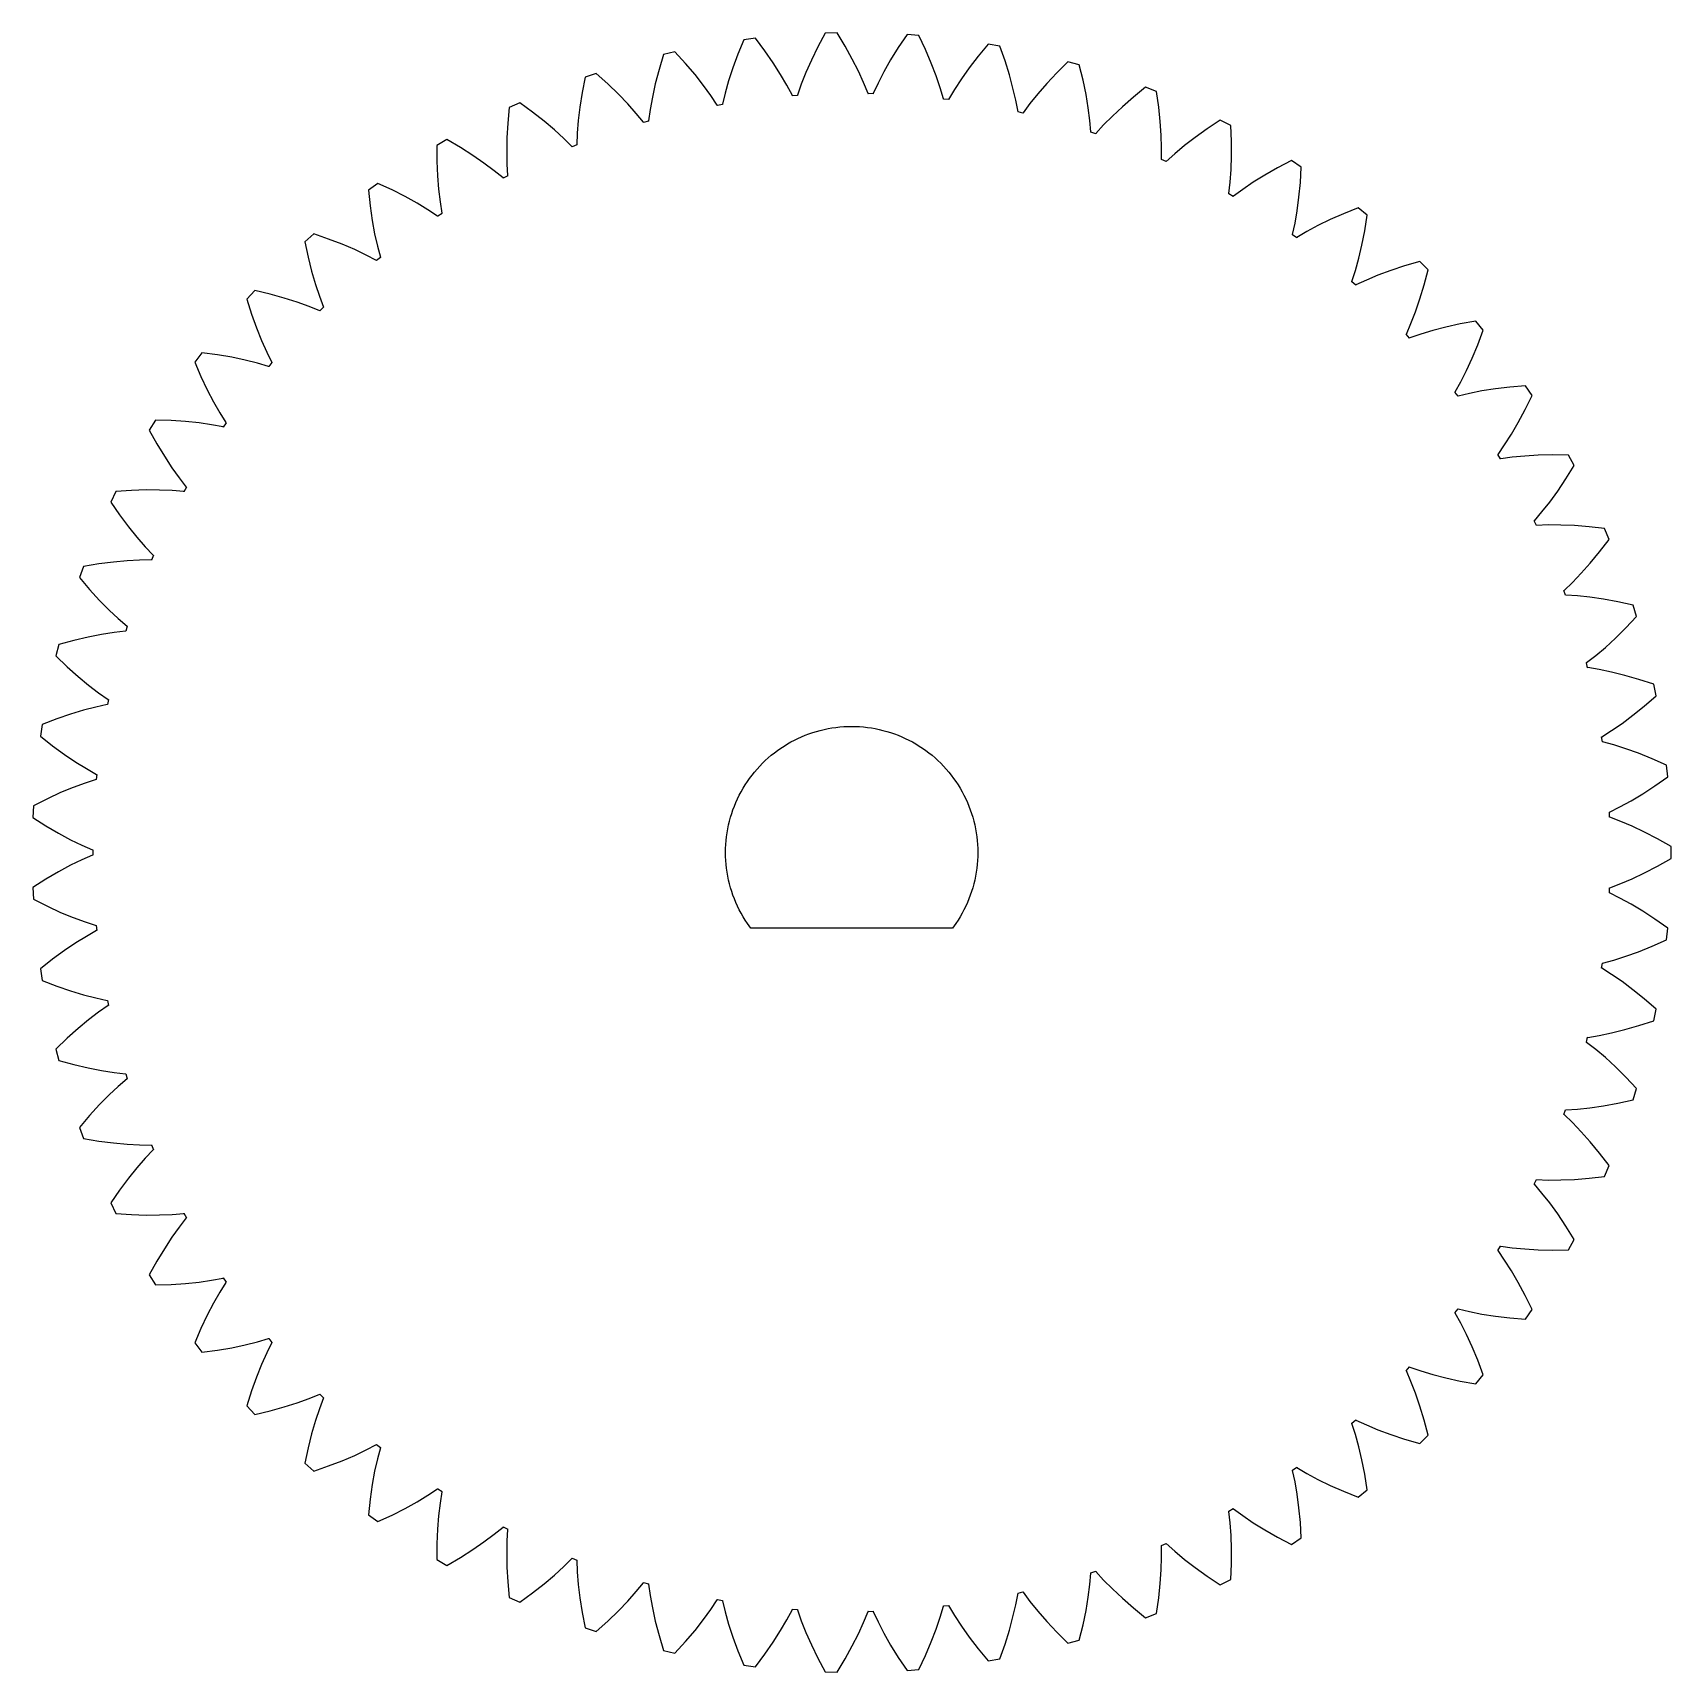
# Model space of a CAD drawing. Header units: metres. Extents: x -16.2 to 16.2, y -16.2 to 16.2.
import ezdxf

# ---------------------------------------------------------------- set-up
doc = ezdxf.new("R2010")
doc.units = ezdxf.units.M

msp = doc.modelspace()

# ---------------------------------------------------------------- linework, layer by layer
for p, q in [((-0.288696, 16.2474), (-0.521515, 16.2416)), ((-0.128357, 15.9815), (-0.288696, 16.2474)), ((-2.13606, 16.109), (-2.25499, 15.8221)), ((-1.90498, 16.1379), (-2.13606, 16.109)), ((-1.71895, 15.8893), (-1.90498, 16.1379)), ((-0.668411, 15.968), (-0.795898, 15.7072)), ((-0.521515, 16.2416), (-0.668411, 15.968)), ((0.011963, 15.7273), (-0.128357, 15.9815)), ((0.924805, 15.9552), (0.771973, 15.7084)), ((1.09821, 16.2128), (0.924805, 15.9552)), ((1.33044, 16.1954), (1.09821, 16.2128)), ((1.46352, 15.9148), (1.33044, 16.1954)), ((2.70703, 16.0229), (2.50883, 15.7838)), ((2.93637, 15.9825), (2.70703, 16.0229)), ((3.04085, 15.69), (2.93637, 15.9825)), ((-3.72939, 15.8162), (-3.81915, 15.519)), ((-3.50233, 15.8681), (-3.72939, 15.8162)), ((-3.29248, 15.6392), (-3.50233, 15.8681)), ((-3.10457, 15.4179), (-3.29248, 15.6392)), ((-2.25499, 15.8221), (-2.35588, 15.5499)), ((-1.55402, 15.6504), (-1.71895, 15.8893)), ((-1.40916, 15.4224), (-1.55402, 15.6504)), ((-0.795898, 15.7072), (-0.905167, 15.4602)), ((0.133408, 15.4861), (0.011963, 15.7273)), ((0.771973, 15.7084), (0.638657, 15.4735)), ((1.57785, 15.648), (1.46352, 15.9148)), ((1.67467, 15.3959), (1.57785, 15.648)), ((2.50883, 15.7838), (2.33218, 15.5535)), ((3.12805, 15.4131), (3.04085, 15.69)), ((4.28894, 15.6738), (4.06793, 15.4556)), ((4.51312, 15.6107), (4.28894, 15.6738)), ((4.58797, 15.3093), (4.51312, 15.6107)), ((-5.28564, 15.3663), (-5.34537, 15.0616)), ((-5.06488, 15.4405), (-5.28564, 15.3663)), ((-4.83327, 15.2336), (-5.06488, 15.4405)), ((-3.81915, 15.519), (-3.89244, 15.2381)), ((-2.93773, 15.2055), (-3.10457, 15.4179)), ((-2.44, 15.2933), (-2.50873, 15.0531)), ((-2.35588, 15.5499), (-2.44, 15.2933)), ((-1.28329, 15.2066), (-1.40916, 15.4224)), ((-0.905167, 15.4602), (-0.997452, 15.2281)), ((0.237167, 15.2589), (0.133408, 15.4861)), ((0.638657, 15.4735), (0.523712, 15.2517)), ((1.75528, 15.1594), (1.67467, 15.3959)), ((2.17615, 15.333), (2.03969, 15.1238)), ((2.33218, 15.5535), (2.17615, 15.333)), ((3.19928, 15.1526), (3.12805, 15.4131)), ((4.06793, 15.4556), (3.86923, 15.244)), ((4.64716, 15.0251), (4.58797, 15.3093)), ((-5.34537, 15.0616), (-5.39032, 14.7748)), ((-4.62427, 15.0322), (-4.83327, 15.2336)), ((-4.43712, 14.8374), (-4.62427, 15.0322)), ((-3.95059, 14.9743), (-3.99506, 14.7285)), ((-3.89244, 15.2381), (-3.95059, 14.9743)), ((-2.79102, 15.0033), (-2.93773, 15.2055)), ((-2.66335, 14.8124), (-2.79102, 15.0033)), ((-2.50873, 15.0531), (-2.56342, 14.8301)), ((-1.17526, 15.004), (-1.28329, 15.2066)), ((-1.17491, 14.9995), (-1.17526, 15.004)), ((-1.07376, 15.007), (-1.17491, 14.9995)), ((-0.997452, 15.2281), (-1.07408, 15.0116)), ((-1.07408, 15.0116), (-1.07376, 15.007)), ((0.324478, 15.0465), (0.237167, 15.2589)), ((0.324387, 15.0419), (0.324478, 15.0465)), ((0.425797, 15.0394), (0.324387, 15.0419)), ((0.425919, 15.0439), (0.425797, 15.0394)), ((0.523712, 15.2517), (0.425919, 15.0439)), ((1.82101, 14.9394), (1.75528, 15.1594)), ((2.03969, 15.1238), (1.92169, 14.9268)), ((3.25594, 14.9093), (3.19928, 15.1526)), ((3.69202, 15.0402), (3.5354, 14.8455)), ((3.86923, 15.244), (3.69202, 15.0402)), ((4.69209, 14.7588), (4.64716, 15.0251)), ((5.58659, 14.9738), (5.36781, 14.783)), ((5.82823, 15.1688), (5.58659, 14.9738)), ((6.04501, 15.0838), (5.82823, 15.1688)), ((6.08948, 14.7764), (6.04501, 15.0838)), ((-6.78937, 14.7637), (-6.81845, 14.4545)), ((-6.5771, 14.8595), (-6.78937, 14.7637)), ((-6.32603, 14.6767), (-6.5771, 14.8595)), ((-6.09801, 14.497), (-6.32603, 14.6767)), ((-5.39032, 14.7748), (-5.42194, 14.5066)), ((-4.27098, 14.6508), (-4.43712, 14.8374)), ((-4.12495, 14.4736), (-4.27098, 14.6508)), ((-3.99506, 14.7285), (-4.02728, 14.5011)), ((-2.66254, 14.8079), (-2.66335, 14.8124)), ((-2.56264, 14.8255), (-2.66254, 14.8079)), ((-2.56342, 14.8301), (-2.56264, 14.8255)), ((1.82047, 14.9349), (1.82101, 14.9394)), ((1.92111, 14.9222), (1.82047, 14.9349)), ((1.92169, 14.9268), (1.92111, 14.9222)), ((3.29945, 14.6839), (3.25594, 14.9093)), ((3.29845, 14.6794), (3.29945, 14.6839)), ((3.39732, 14.6568), (3.29845, 14.6794)), ((3.39836, 14.6613), (3.39732, 14.6568)), ((3.5354, 14.8455), (3.39836, 14.6613)), ((4.72424, 14.511), (4.69209, 14.7588)), ((5.36781, 14.783), (5.17119, 14.5978)), ((6.12009, 14.4877), (6.08948, 14.7764)), ((-6.81845, 14.4545), (-6.83463, 14.1647)), ((-5.8924, 14.3219), (-6.09801, 14.497)), ((-5.70851, 14.1528), (-5.8924, 14.3219)), ((-5.42194, 14.5066), (-5.4417, 14.2575)), ((-4.1237, 14.4693), (-4.12495, 14.4736)), ((-4.02606, 14.4967), (-4.1237, 14.4693)), ((-4.02728, 14.5011), (-4.02606, 14.4967)), ((4.7451, 14.2824), (4.72424, 14.511)), ((4.99596, 14.4197), (4.84128, 14.25)), ((5.17119, 14.5978), (4.99596, 14.4197)), ((6.13828, 14.2183), (6.12009, 14.4877)), ((7.04974, 14.3431), (6.81305, 14.175)), ((7.3096, 14.5132), (7.04974, 14.3431)), ((7.51683, 14.4069), (7.3096, 14.5132)), ((7.53047, 14.0967), (7.51683, 14.4069)), ((-8.02394, 14.1308), (-8.22562, 14.0143)), ((-8.22562, 14.0143), (-8.22377, 13.7038)), ((-7.75594, 13.9739), (-8.02394, 14.1308)), ((-7.51114, 13.8178), (-7.75594, 13.9739)), ((-6.83463, 14.1647), (-6.83937, 13.8946)), ((-5.54556, 13.991), (-5.70851, 14.1528)), ((-5.54387, 13.9868), (-5.54556, 13.991)), ((-5.44945, 14.0238), (-5.54387, 13.9868)), ((-5.4417, 14.2575), (-5.45111, 14.0281)), ((-5.45111, 14.0281), (-5.44945, 14.0238)), ((4.74365, 14.278), (4.7451, 14.2824)), ((4.8398, 14.2457), (4.74365, 14.278)), ((4.84128, 14.25), (4.8398, 14.2457)), ((6.14561, 13.9685), (6.13828, 14.2183)), ((6.59897, 14.0104), (6.40688, 13.8506)), ((6.81305, 14.175), (6.59897, 14.0104)), ((7.53218, 13.8064), (7.53047, 14.0967)), ((-8.22377, 13.7038), (-8.21101, 13.4138)), ((-7.28912, 13.664), (-7.51114, 13.8178)), ((-7.08931, 13.5141), (-7.28912, 13.664)), ((-6.83937, 13.8946), (-6.83424, 13.6448)), ((6.14171, 13.7347), (6.14359, 13.7389)), ((6.23416, 13.693), (6.14171, 13.7347)), ((6.14359, 13.7389), (6.14561, 13.9685)), ((6.23607, 13.6972), (6.23416, 13.693)), ((6.40688, 13.8506), (6.23607, 13.6972)), ((7.52347, 13.5364), (7.53218, 13.8064)), ((8.71832, 13.7132), (8.44283, 13.5699)), ((8.91396, 13.5869), (8.71832, 13.7132)), ((-8.21101, 13.4138), (-8.18884, 13.1446)), ((-6.91106, 13.3693), (-7.08931, 13.5141)), ((-6.90895, 13.3653), (-6.91106, 13.3693)), ((-6.8187, 13.4115), (-6.90895, 13.3653)), ((-6.83424, 13.6448), (-6.82077, 13.4156)), ((-6.82077, 13.4156), (-6.8187, 13.4115)), ((7.50589, 13.2872), (7.52347, 13.5364)), ((8.19057, 13.4262), (7.96115, 13.2837)), ((8.44283, 13.5699), (8.19057, 13.4262)), ((8.89664, 13.2768), (8.91396, 13.5869)), ((-9.39104, 13.2616), (-9.58012, 13.1257)), ((-9.58012, 13.1257), (-9.54736, 12.8169)), ((-9.10873, 13.1322), (-9.39104, 13.2616)), ((-8.84962, 13.0013), (-9.10873, 13.1322)), ((-8.6134, 12.8704), (-8.84962, 13.0013)), ((-8.18884, 13.1446), (-8.15887, 12.8966)), ((7.47873, 13.055), (7.481, 13.059)), ((7.56657, 13.0043), (7.47873, 13.055)), ((7.481, 13.059), (7.50589, 13.2872)), ((7.56888, 13.0082), (7.56657, 13.0043)), ((7.75412, 13.1439), (7.56888, 13.0082)), ((7.96115, 13.2837), (7.75412, 13.1439)), ((8.86943, 12.9878), (8.89664, 13.2768)), ((-9.54736, 12.8169), (-9.50578, 12.5295)), ((-8.39966, 12.7411), (-8.6134, 12.8704)), ((-8.20787, 12.6148), (-8.39966, 12.7411)), ((-8.15887, 12.8966), (-8.12265, 12.6698)), ((8.79156, 12.4738), (8.83386, 12.7201)), ((8.83386, 12.7201), (8.86943, 12.9878)), ((10.0404, 12.777), (9.752, 12.6618)), ((10.2225, 12.6318), (10.0404, 12.777)), ((-9.50578, 12.5295), (-9.45692, 12.2639)), ((-8.20538, 12.6109), (-8.20787, 12.6148)), ((-8.12018, 12.666), (-8.20538, 12.6109)), ((-8.12265, 12.6698), (-8.12018, 12.666)), ((8.74409, 12.2492), (8.79156, 12.4738)), ((9.24423, 12.425), (9.02431, 12.3065)), ((9.48669, 12.544), (9.24423, 12.425)), ((9.752, 12.6618), (9.48669, 12.544)), ((10.1744, 12.325), (10.2225, 12.6318)), ((-10.6648, 12.2607), (-10.8394, 12.1066)), ((-10.8394, 12.1066), (-10.7761, 11.8026)), ((-10.371, 12.16), (-10.6648, 12.2607)), ((-10.1002, 12.0555), (-10.371, 12.16)), ((-9.85208, 11.9488), (-10.1002, 12.0555)), ((-9.45692, 12.2639), (-9.4024, 12.0201)), ((8.74144, 12.2455), (8.74409, 12.2492)), ((8.82378, 12.1863), (8.74144, 12.2455)), ((8.82646, 12.19), (8.82378, 12.1863)), ((9.02431, 12.3065), (8.82646, 12.19)), ((10.0565, 11.7773), (10.1185, 12.0401)), ((10.1185, 12.0401), (10.1744, 12.325)), ((-10.7761, 11.8026), (-10.7061, 11.5208)), ((-9.62651, 11.8414), (-9.85208, 11.9488)), ((-9.42311, 11.7348), (-9.62651, 11.8414)), ((-9.42024, 11.7313), (-9.42311, 11.7348)), ((-9.34096, 11.7945), (-9.42024, 11.7313)), ((-9.4024, 12.0201), (-9.3438, 11.7981)), ((-9.3438, 11.7981), (-9.34096, 11.7945)), ((9.98988, 11.5365), (10.0565, 11.7773)), ((11.2627, 11.7138), (10.9643, 11.6279)), ((11.4294, 11.5512), (11.2627, 11.7138)), ((-10.7061, 11.5208), (-10.631, 11.2614)), ((9.92026, 11.3177), (9.98988, 11.5365)), ((10.4354, 11.4429), (10.2048, 11.3468)), ((10.6885, 11.5371), (10.4354, 11.4429)), ((10.9643, 11.6279), (10.6885, 11.5371)), ((11.351, 11.2507), (11.4294, 11.5512)), ((-11.8326, 11.1379), (-11.991, 10.9671)), ((-11.5302, 11.067), (-11.8326, 11.1379)), ((-11.2503, 10.99), (-11.5302, 11.067)), ((-10.631, 11.2614), (-10.5525, 11.0242)), ((9.91725, 11.3143), (9.92026, 11.3177)), ((9.99329, 11.2471), (9.91725, 11.3143)), ((9.99634, 11.2506), (9.99329, 11.2471)), ((10.2048, 11.3468), (9.99634, 11.2506)), ((11.267, 10.9728), (11.351, 11.2507)), ((-11.991, 10.9671), (-11.8977, 10.671)), ((-10.9928, 10.9085), (-11.2503, 10.99)), ((-10.7577, 10.8241), (-10.9928, 10.9085)), ((-10.5447, 10.7383), (-10.7577, 10.8241)), ((-10.5525, 11.0242), (-10.4721, 10.8091)), ((-10.5415, 10.735), (-10.5447, 10.7383)), ((-10.4689, 10.8058), (-10.5415, 10.735)), ((-10.4721, 10.8091), (-10.4689, 10.8058)), ((11.1792, 10.7175), (11.267, 10.9728)), ((-11.8977, 10.671), (-11.8, 10.3976)), ((10.9978, 10.2737), (11.0889, 10.4845)), ((11.0889, 10.4845), (11.1792, 10.7175)), ((11.7841, 10.4155), (11.5229, 10.347)), ((12.0676, 10.4785), (11.7841, 10.4155)), ((12.373, 10.5342), (12.0676, 10.4785)), ((12.5227, 10.3558), (12.373, 10.5342)), ((-11.8, 10.3976), (-11.6995, 10.1469)), ((-11.6995, 10.1469), (-11.5977, 9.91873)), ((10.9945, 10.2706), (10.9978, 10.2737)), ((11.0635, 10.1962), (10.9945, 10.2706)), ((11.0668, 10.1993), (11.0635, 10.1962)), ((11.2839, 10.2744), (11.0668, 10.1993)), ((11.5229, 10.347), (11.2839, 10.2744)), ((12.4148, 10.0646), (12.5227, 10.3558)), ((-12.8828, 9.90437), (-13.0234, 9.71873)), ((-12.5749, 9.86394), (-12.8828, 9.90437)), ((-12.2887, 9.8152), (-12.5749, 9.86394)), ((-12.0244, 9.75974), (-12.2887, 9.8152)), ((-11.782, 9.69916), (-12.0244, 9.75974)), ((-11.5977, 9.91873), (-11.4963, 9.71274)), ((12.1907, 9.55112), (12.3036, 9.79648)), ((12.3036, 9.79648), (12.4148, 10.0646)), ((-13.0234, 9.71873), (-12.901, 9.4333)), ((-12.901, 9.4333), (-12.7766, 9.17101)), ((-11.5615, 9.63503), (-11.782, 9.69916)), ((-11.558, 9.6321), (-11.5615, 9.63503)), ((-11.4928, 9.70978), (-11.558, 9.6321)), ((-11.4963, 9.71274), (-11.4928, 9.70978)), ((12.0777, 9.32831), (12.1907, 9.55112)), ((-12.7766, 9.17101), (-12.6516, 8.93159)), ((11.9625, 9.12485), (11.9661, 9.12762)), ((12.0237, 9.04401), (11.9625, 9.12485)), ((11.9661, 9.12762), (12.0777, 9.32831)), ((12.2508, 9.09982), (12.0274, 9.04675)), ((12.4959, 9.14824), (12.2508, 9.09982)), ((12.7626, 9.19046), (12.4959, 9.14824)), ((13.0509, 9.22487), (12.7626, 9.19046)), ((13.3604, 9.24991), (13.0509, 9.22487)), ((13.4916, 9.0575), (13.3604, 9.24991)), ((-12.6516, 8.93159), (-12.5277, 8.71469)), ((12.0274, 9.04675), (12.0237, 9.04401)), ((13.2179, 8.52275), (13.3552, 8.77852)), ((13.3552, 8.77852), (13.4916, 9.0575)), ((-13.8049, 8.57245), (-13.9263, 8.37373)), ((-13.4945, 8.56287), (-13.8049, 8.57245)), ((-13.2049, 8.54288), (-13.4945, 8.56287)), ((-12.9364, 8.51401), (-13.2049, 8.54288)), ((-12.6891, 8.47786), (-12.9364, 8.51401)), ((-12.4634, 8.43599), (-12.6891, 8.47786)), ((-12.5277, 8.71469), (-12.4062, 8.51982)), ((-12.4025, 8.51723), (-12.4596, 8.43343)), ((-12.4062, 8.51982), (-12.4025, 8.51723)), ((13.0811, 8.28986), (13.2179, 8.52275)), ((-13.9263, 8.37373), (-13.7762, 8.1019)), ((-12.4596, 8.43343), (-12.4634, 8.43599)), ((12.9465, 8.07941), (13.0811, 8.28986)), ((-13.7762, 8.1019), (-13.6263, 7.8533)), ((-13.6263, 7.8533), (-13.4781, 7.62752)), ((12.8116, 7.88843), (12.8155, 7.89082)), ((12.8645, 7.80188), (12.8116, 7.88843)), ((12.8155, 7.89082), (12.9465, 8.07941)), ((12.8684, 7.80426), (12.8645, 7.80188)), ((13.096, 7.83481), (12.8684, 7.80426)), ((13.3447, 7.8586), (13.096, 7.83481)), ((13.6143, 7.87404), (13.3447, 7.8586)), ((13.9045, 7.87958), (13.6143, 7.87404)), ((14.215, 7.87367), (13.9045, 7.87958)), ((14.3264, 7.66916), (14.215, 7.87367)), ((-13.4781, 7.62752), (-13.3331, 7.42403)), ((14.1629, 7.40514), (14.3264, 7.66916)), ((-14.5898, 7.15532), (-14.6909, 6.94551)), ((-14.28, 7.1767), (-14.5898, 7.15532)), ((-13.9899, 7.18564), (-14.28, 7.1767)), ((-13.7198, 7.18365), (-13.9899, 7.18564)), ((-13.4702, 7.17229), (-13.7198, 7.18365)), ((-13.2414, 7.15312), (-13.4702, 7.17229)), ((-13.3331, 7.42403), (-13.1929, 7.24222)), ((-13.2374, 7.15094), (-13.2414, 7.15312)), ((-13.1889, 7.24002), (-13.2374, 7.15094)), ((-13.1929, 7.24222), (-13.1889, 7.24002)), ((13.8415, 6.9462), (14.0008, 7.16432)), ((14.0008, 7.16432), (14.1629, 7.40514)), ((-14.6909, 6.94551), (-14.5144, 6.68997)), ((13.6866, 6.7502), (13.8415, 6.9462)), ((-14.5144, 6.68997), (-14.3405, 6.45753)), ((13.5334, 6.57361), (13.5375, 6.57561)), ((13.5774, 6.48222), (13.5334, 6.57361)), ((13.5375, 6.57561), (13.6866, 6.7502)), ((-14.3405, 6.45753), (-14.1705, 6.24762)), ((-14.1705, 6.24762), (-14.0061, 6.05959)), ((13.5815, 6.48419), (13.5774, 6.48222)), ((13.811, 6.49194), (13.5815, 6.48419)), ((14.0608, 6.49084), (13.811, 6.49194)), ((14.3306, 6.47937), (14.0608, 6.49084)), ((14.62, 6.45598), (14.3306, 6.47937)), ((14.9284, 6.41919), (14.62, 6.45598)), ((14.8298, 5.95818), (15.0188, 6.20459)), ((15.0188, 6.20459), (14.9284, 6.41919)), ((-14.0061, 6.05959), (-13.8484, 5.89264)), ((-13.8442, 5.89084), (-13.8836, 5.79739)), ((-13.8484, 5.89264), (-13.8442, 5.89084)), ((14.6445, 5.7347), (14.8298, 5.95818)), ((-15.2298, 5.66708), (-15.3094, 5.44826)), ((-14.9236, 5.71921), (-15.2298, 5.66708)), ((-14.6358, 5.75699), (-14.9236, 5.71921)), ((-14.3669, 5.78191), (-14.6358, 5.75699)), ((-14.1174, 5.79546), (-14.3669, 5.78191)), ((-13.8878, 5.79915), (-14.1174, 5.79546)), ((-13.8836, 5.79739), (-13.8878, 5.79915)), ((14.2907, 5.35391), (14.4644, 5.53351)), ((14.4644, 5.53351), (14.6445, 5.7347)), ((-15.3094, 5.44826), (-15.1084, 5.21156)), ((-15.1084, 5.21156), (-14.9122, 4.99759)), ((14.1249, 5.19504), (14.2907, 5.35391)), ((-14.9122, 4.99759), (-14.7222, 4.80565)), ((14.1206, 5.19345), (14.1249, 5.19504)), ((14.1553, 5.09813), (14.1206, 5.19345)), ((14.1596, 5.09969), (14.1553, 5.09813)), ((14.3887, 5.08455), (14.1596, 5.09969)), ((14.6372, 5.05858), (14.3887, 5.08455)), ((14.9046, 5.02029), (14.6372, 5.05858)), ((15.1902, 4.96822), (14.9046, 5.02029)), ((15.4933, 4.90091), (15.1902, 4.96822)), ((15.562, 4.67838), (15.4933, 4.90091)), ((-14.7222, 4.80565), (-14.5398, 4.63492)), ((-14.5398, 4.63492), (-14.3663, 4.48451)), ((15.3494, 4.45198), (15.562, 4.67838)), ((-15.1363, 4.27113), (-15.4189, 4.20486)), ((-14.8712, 4.32269), (-15.1363, 4.27113)), ((-14.6243, 4.36101), (-14.8712, 4.32269)), ((-14.3962, 4.38756), (-14.6243, 4.36101)), ((-14.3918, 4.38622), (-14.3962, 4.38756)), ((-14.3619, 4.48314), (-14.3918, 4.38622)), ((-14.3663, 4.48451), (-14.3619, 4.48314)), ((14.9434, 4.06583), (15.1428, 4.24806)), ((15.1428, 4.24806), (15.3494, 4.45198)), ((-15.7184, 4.12253), (-15.7758, 3.89685)), ((-15.4189, 4.20486), (-15.7184, 4.12253)), ((14.572, 3.76283), (14.7528, 3.9044)), ((14.7528, 3.9044), (14.9434, 4.06583)), ((-15.7758, 3.89685), (-15.5522, 3.68135)), ((-15.5522, 3.68135), (-15.3357, 3.48798)), ((14.5676, 3.76169), (14.572, 3.76283)), ((14.5926, 3.66339), (14.5676, 3.76169)), ((14.597, 3.66451), (14.5926, 3.66339)), ((14.8235, 3.62663), (14.597, 3.66451)), ((15.0682, 3.57605), (14.8235, 3.62663)), ((15.3304, 3.51134), (15.0682, 3.57605)), ((-15.3357, 3.48798), (-15.1275, 3.3159)), ((-15.1275, 3.3159), (-14.929, 3.16418)), ((15.6094, 3.43106), (15.3304, 3.51134)), ((15.9043, 3.33391), (15.6094, 3.43106)), ((15.9505, 3.10565), (15.9043, 3.33391)), ((-14.7616, 2.93234), (-14.9858, 2.88322)), ((-14.929, 3.16418), (-14.7414, 3.0318)), ((-14.757, 2.93144), (-14.7616, 2.93234)), ((-14.737, 3.03088), (-14.757, 2.93144)), ((-14.7414, 3.0318), (-14.737, 3.03088)), ((15.7164, 2.90155), (15.9505, 3.10565)), ((-15.761, 2.64874), (-16.0507, 2.537)), ((-15.4863, 2.74281), (-15.761, 2.64874)), ((-15.2277, 2.82053), (-15.4863, 2.74281)), ((-14.9858, 2.88322), (-15.2277, 2.82053)), ((15.274, 2.55774), (15.4905, 2.71922)), ((15.4905, 2.71922), (15.7164, 2.90155)), ((-16.0507, 2.537), (-16.0854, 2.30673)), ((-16.0854, 2.30673), (-15.8415, 2.11455)), ((-1.06444, 2.26205), (-0.992859, 2.29437)), ((-0.992859, 2.29437), (-0.920303, 2.32443)), ((-0.920303, 2.32443), (-0.846832, 2.35219)), ((-0.846832, 2.35219), (-0.772537, 2.37764)), ((-0.772537, 2.37764), (-0.697464, 2.40073)), ((-0.697464, 2.40073), (-0.621719, 2.42145)), ((-0.621719, 2.42145), (-0.545349, 2.43979)), ((-0.545349, 2.43979), (-0.468445, 2.4557)), ((-0.468445, 2.4557), (-0.391083, 2.46921)), ((-0.391083, 2.46921), (-0.313324, 2.48029)), ((-0.313324, 2.48029), (-0.23526, 2.48889)), ((-0.23526, 2.48889), (-0.156967, 2.49506)), ((-0.156967, 2.49506), (-0.078522, 2.49876)), ((-0.078522, 2.49876), (0, 2.5)), ((0, 2.5), (0.078522, 2.49876)), ((0.078522, 2.49876), (0.156967, 2.49506)), ((0.156967, 2.49506), (0.23526, 2.48889)), ((0.23526, 2.48889), (0.313324, 2.48029)), ((0.313324, 2.48029), (0.391083, 2.46921)), ((0.391083, 2.46921), (0.468445, 2.4557)), ((0.468445, 2.4557), (0.545349, 2.43979)), ((0.545349, 2.43979), (0.621719, 2.42145)), ((0.621719, 2.42145), (0.697464, 2.40073)), ((0.697464, 2.40073), (0.772537, 2.37764)), ((0.772537, 2.37764), (0.846832, 2.35219)), ((0.846832, 2.35219), (0.920303, 2.32443)), ((0.920303, 2.32443), (0.992859, 2.29437)), ((0.992859, 2.29437), (1.06444, 2.26205)), ((14.8697, 2.29253), (14.8742, 2.29323)), ((14.8848, 2.19223), (14.8697, 2.29253)), ((14.8742, 2.29323), (15.0682, 2.41611)), ((15.0682, 2.41611), (15.274, 2.55774)), ((-15.8415, 2.11455), (-15.6068, 1.94371)), ((-1.59355, 1.92627), (-1.53226, 1.97537)), ((-1.53226, 1.97537), (-1.46945, 2.02254)), ((-1.46945, 2.02254), (-1.4052, 2.06769)), ((-1.4052, 2.06769), (-1.33955, 2.11081)), ((-1.33955, 2.11081), (-1.2726, 2.15184)), ((-1.2726, 2.15184), (-1.20438, 2.19077)), ((-1.20438, 2.19077), (-1.13496, 2.22751)), ((-1.13496, 2.22751), (-1.06444, 2.26205)), ((1.06444, 2.26205), (1.13496, 2.22751)), ((1.13496, 2.22751), (1.20438, 2.19077)), ((1.20438, 2.19077), (1.2726, 2.15184)), ((1.2726, 2.15184), (1.33955, 2.11081)), ((1.33955, 2.11081), (1.4052, 2.06769)), ((1.4052, 2.06769), (1.46945, 2.02254)), ((1.46945, 2.02254), (1.53226, 1.97537)), ((1.53226, 1.97537), (1.59355, 1.92627)), ((14.8894, 2.1929), (14.8848, 2.19223)), ((15.1109, 2.13266), (14.8894, 2.1929)), ((15.3493, 2.05797), (15.1109, 2.13266)), ((15.6038, 1.96747), (15.3493, 2.05797)), ((15.8734, 1.85983), (15.6038, 1.96747)), ((-15.6068, 1.94371), (-15.3825, 1.79321)), ((-15.3825, 1.79321), (-15.1699, 1.662)), ((-15.1699, 1.662), (-14.9701, 1.54895)), ((-1.92627, 1.59355), (-1.87527, 1.65327)), ((-1.87527, 1.65327), (-1.82242, 1.71136)), ((-1.82242, 1.71136), (-1.76776, 1.76776)), ((-1.76776, 1.76776), (-1.71136, 1.82242)), ((-1.71136, 1.82242), (-1.65327, 1.87527)), ((-1.65327, 1.87527), (-1.59355, 1.92627)), ((1.59355, 1.92627), (1.65327, 1.87527)), ((1.65327, 1.87527), (1.71136, 1.82242)), ((1.71136, 1.82242), (1.76776, 1.76776)), ((1.76776, 1.76776), (1.82242, 1.71136)), ((1.82242, 1.71136), (1.87527, 1.65327)), ((1.87527, 1.65327), (1.92627, 1.59355)), ((16.1572, 1.7338), (15.8734, 1.85983)), ((16.1804, 1.50206), (16.1572, 1.7338)), ((-15.1985, 1.37679), (-15.4328, 1.29031)), ((-14.9802, 1.448), (-15.1985, 1.37679)), ((-14.9756, 1.44756), (-14.9802, 1.448)), ((-14.9655, 1.54848), (-14.9756, 1.44756)), ((-14.9701, 1.54895), (-14.9655, 1.54848)), ((-2.15184, 1.2726), (-2.11081, 1.33955)), ((-2.11081, 1.33955), (-2.06769, 1.4052)), ((-2.06769, 1.4052), (-2.02254, 1.46945)), ((-2.02254, 1.46945), (-1.97537, 1.53226)), ((-1.97537, 1.53226), (-1.92627, 1.59355)), ((1.92627, 1.59355), (1.97537, 1.53226)), ((1.97537, 1.53226), (2.02254, 1.46945)), ((2.02254, 1.46945), (2.06769, 1.4052)), ((2.06769, 1.4052), (2.11081, 1.33955)), ((2.11081, 1.33955), (2.15184, 1.2726)), ((15.6843, 1.16336), (15.9272, 1.3223)), ((15.9272, 1.3223), (16.1804, 1.50206)), ((-15.9464, 1.06628), (-16.2236, 0.926254)), ((-15.6825, 1.18724), (-15.9464, 1.06628)), ((-15.4328, 1.29031), (-15.6825, 1.18724)), ((-2.32443, 0.920303), (-2.29437, 0.992859)), ((-2.29437, 0.992859), (-2.26205, 1.06444)), ((-2.26205, 1.06444), (-2.22751, 1.13496)), ((-2.22751, 1.13496), (-2.19077, 1.20438)), ((-2.19077, 1.20438), (-2.15184, 1.2726)), ((2.15184, 1.2726), (2.19077, 1.20438)), ((2.19077, 1.20438), (2.22751, 1.13496)), ((2.22751, 1.13496), (2.26205, 1.06444)), ((2.26205, 1.06444), (2.29437, 0.992859)), ((2.29437, 0.992859), (2.32443, 0.920303)), ((15.2339, 0.903778), (15.4528, 1.02423)), ((15.4528, 1.02423), (15.6843, 1.16336)), ((-16.2236, 0.926254), (-16.2352, 0.693665)), ((-16.2352, 0.693665), (-15.9733, 0.526733)), ((-2.42145, 0.621719), (-2.40073, 0.697464)), ((-2.40073, 0.697464), (-2.37764, 0.772537)), ((-2.37764, 0.772537), (-2.35219, 0.846832)), ((-2.35219, 0.846832), (-2.32443, 0.920303)), ((2.32443, 0.920303), (2.35219, 0.846832)), ((2.35219, 0.846832), (2.37764, 0.772537)), ((2.37764, 0.772537), (2.40073, 0.697464)), ((2.40073, 0.697464), (2.42145, 0.621719)), ((15.0241, 0.800598), (15.0287, 0.800842)), ((15.0291, 0.69928), (15.0241, 0.800598)), ((15.0287, 0.800842), (15.2339, 0.903778)), ((15.0337, 0.699493), (15.0291, 0.69928)), ((15.2482, 0.617493), (15.0337, 0.699493)), ((-15.9733, 0.526733), (-15.7228, 0.380112)), ((-15.7228, 0.380112), (-15.4846, 0.252701)), ((-2.48029, 0.313324), (-2.46921, 0.391083)), ((-2.46921, 0.391083), (-2.4557, 0.468445)), ((-2.4557, 0.468445), (-2.43979, 0.545349)), ((-2.43979, 0.545349), (-2.42145, 0.621719)), ((2.42145, 0.621719), (2.43979, 0.545349)), ((2.43979, 0.545349), (2.4557, 0.468445)), ((2.4557, 0.468445), (2.46921, 0.391083)), ((2.46921, 0.391083), (2.48029, 0.313324)), ((15.478, 0.51944), (15.2482, 0.617493)), ((15.7222, 0.404053), (15.478, 0.51944)), ((15.9797, 0.270096), (15.7222, 0.404053)), ((-15.4846, 0.252701), (-15.26, 0.143311)), ((-15.26, 0.143311), (-15.0499, 0.05072)), ((-15.0499, 0.05072), (-15.0453, 0.050705)), ((-15.0453, 0.050705), (-15.0453, -0.050705)), ((-2.5, 0), (-2.49876, 0.078522)), ((-2.49876, -0.078522), (-2.5, 0)), ((-2.49876, 0.078522), (-2.49506, 0.156967)), ((-2.49506, 0.156967), (-2.48889, 0.23526)), ((-2.48889, 0.23526), (-2.48029, 0.313324)), ((2.48029, 0.313324), (2.48889, 0.23526)), ((2.48889, 0.23526), (2.49506, 0.156967)), ((2.49506, 0.156967), (2.49876, 0.078522)), ((2.49876, 0.078522), (2.5, 0)), ((2.5, 0), (2.49876, -0.078522)), ((16.2496, 0.116425), (15.9797, 0.270096)), ((16.2496, -0.11644), (16.2496, 0.116425)), ((-15.4846, -0.252701), (-15.7228, -0.380112)), ((-15.26, -0.143311), (-15.4846, -0.252701)), ((-15.0499, -0.05072), (-15.26, -0.143311)), ((-15.0453, -0.050705), (-15.0499, -0.05072)), ((-2.49506, -0.156967), (-2.49876, -0.078522)), ((-2.48889, -0.23526), (-2.49506, -0.156967)), ((-2.48029, -0.313324), (-2.48889, -0.23526)), ((-2.46921, -0.391083), (-2.48029, -0.313324)), ((2.48029, -0.313324), (2.46921, -0.391083)), ((2.48889, -0.23526), (2.48029, -0.313324)), ((2.49506, -0.156967), (2.48889, -0.23526)), ((2.49876, -0.078522), (2.49506, -0.156967)), ((15.7222, -0.404068), (15.9797, -0.270111)), ((15.9797, -0.270111), (16.2496, -0.11644)), ((-15.9733, -0.526733), (-16.2352, -0.693665)), ((-15.7228, -0.380112), (-15.9733, -0.526733)), ((-2.4557, -0.468445), (-2.46921, -0.391083)), ((-2.43979, -0.545349), (-2.4557, -0.468445)), ((-2.42145, -0.621719), (-2.43979, -0.545349)), ((-2.40073, -0.697464), (-2.42145, -0.621719)), ((2.42145, -0.621719), (2.40073, -0.697464)), ((2.43979, -0.545349), (2.42145, -0.621719)), ((2.4557, -0.468445), (2.43979, -0.545349)), ((2.46921, -0.391083), (2.4557, -0.468445)), ((15.0337, -0.699509), (15.2482, -0.617508)), ((15.2482, -0.617508), (15.478, -0.519455)), ((15.478, -0.519455), (15.7222, -0.404068)), ((-16.2352, -0.693665), (-16.2236, -0.926254)), ((-16.2236, -0.926254), (-15.9464, -1.06628)), ((-2.37764, -0.772537), (-2.40073, -0.697464)), ((-2.35219, -0.846832), (-2.37764, -0.772537)), ((-2.32443, -0.920303), (-2.35219, -0.846832)), ((-2.29437, -0.992859), (-2.32443, -0.920303)), ((2.32443, -0.920303), (2.29437, -0.992859)), ((2.35219, -0.846832), (2.32443, -0.920303)), ((2.37764, -0.772537), (2.35219, -0.846832)), ((2.40073, -0.697464), (2.37764, -0.772537)), ((15.0241, -0.800598), (15.0291, -0.699295)), ((15.0287, -0.800842), (15.0241, -0.800598)), ((15.2339, -0.903778), (15.0287, -0.800842)), ((15.0291, -0.699295), (15.0337, -0.699509)), ((15.4528, -1.02423), (15.2339, -0.903778)), ((-15.9464, -1.06628), (-15.6825, -1.18724)), ((-15.6825, -1.18724), (-15.4328, -1.29031)), ((-15.4328, -1.29031), (-15.1985, -1.37679)), ((-2.26205, -1.06444), (-2.29437, -0.992859)), ((-2.22751, -1.13496), (-2.26205, -1.06444)), ((-2.19077, -1.20438), (-2.22751, -1.13496)), ((-2.15184, -1.2726), (-2.19077, -1.20438)), ((-2.11081, -1.33955), (-2.15184, -1.2726)), ((2.15184, -1.2726), (2.11081, -1.33955)), ((2.19077, -1.20438), (2.15184, -1.2726)), ((2.22751, -1.13496), (2.19077, -1.20438)), ((2.26205, -1.06444), (2.22751, -1.13496)), ((2.29437, -0.992859), (2.26205, -1.06444)), ((15.6843, -1.16336), (15.4528, -1.02423)), ((15.9272, -1.3223), (15.6843, -1.16336)), ((-15.1985, -1.37679), (-14.9802, -1.448)), ((-14.9701, -1.54895), (-15.1699, -1.662)), ((-14.9802, -1.448), (-14.9756, -1.44756)), ((-14.9756, -1.44756), (-14.9655, -1.54848)), ((-14.9655, -1.54848), (-14.9701, -1.54895)), ((-2.06769, -1.4052), (-2.11081, -1.33955)), ((-1.9996, -1.5), (-2.06769, -1.4052)), ((1.9996, -1.5), (-1.9996, -1.5)), ((2.06769, -1.4052), (1.9996, -1.5)), ((2.11081, -1.33955), (2.06769, -1.4052)), ((16.1804, -1.50206), (15.9272, -1.3223)), ((16.1572, -1.7338), (16.1804, -1.50206)), ((-15.6068, -1.94371), (-15.8415, -2.11455)), ((-15.3825, -1.79321), (-15.6068, -1.94371)), ((-15.1699, -1.662), (-15.3825, -1.79321)), ((15.6038, -1.96747), (15.8734, -1.85983)), ((15.8734, -1.85983), (16.1572, -1.7338)), ((-15.8415, -2.11455), (-16.0854, -2.30673)), ((14.8697, -2.29253), (14.8848, -2.19223)), ((14.8848, -2.19223), (14.8894, -2.1929)), ((14.8894, -2.1929), (15.1109, -2.13266)), ((15.1109, -2.13266), (15.3493, -2.05797)), ((15.3493, -2.05797), (15.6038, -1.96747)), ((-16.0854, -2.30673), (-16.0507, -2.537)), ((-16.0507, -2.537), (-15.761, -2.64874)), ((14.8742, -2.29323), (14.8697, -2.29253)), ((15.0682, -2.41611), (14.8742, -2.29323)), ((15.274, -2.55774), (15.0682, -2.41611)), ((15.4905, -2.71922), (15.274, -2.55774)), ((-15.761, -2.64874), (-15.4863, -2.74281)), ((-15.4863, -2.74281), (-15.2277, -2.82053)), ((-15.2277, -2.82053), (-14.9858, -2.88322)), ((-14.9858, -2.88322), (-14.7616, -2.93234)), ((15.7164, -2.90155), (15.4905, -2.71922)), ((15.9505, -3.10565), (15.7164, -2.90155)), ((-14.929, -3.16418), (-15.1275, -3.3159)), ((-14.7414, -3.0318), (-14.929, -3.16418)), ((-14.7616, -2.93234), (-14.757, -2.93144)), ((-14.757, -2.93144), (-14.737, -3.03088)), ((-14.737, -3.03088), (-14.7414, -3.0318)), ((15.9043, -3.33391), (15.9505, -3.10565)), ((-15.3357, -3.48798), (-15.5522, -3.68135)), ((-15.1275, -3.3159), (-15.3357, -3.48798)), ((15.0682, -3.57605), (15.3304, -3.51134)), ((15.3304, -3.51134), (15.6094, -3.43106)), ((15.6094, -3.43106), (15.9043, -3.33391)), ((-15.5522, -3.68135), (-15.7758, -3.89685)), ((-15.7758, -3.89685), (-15.7184, -4.12253)), ((14.5676, -3.76169), (14.5926, -3.66339)), ((14.572, -3.76283), (14.5676, -3.76169)), ((14.7528, -3.9044), (14.572, -3.76283)), ((14.5926, -3.66339), (14.597, -3.66451)), ((14.597, -3.66451), (14.8235, -3.62663)), ((14.8235, -3.62663), (15.0682, -3.57605)), ((-15.7184, -4.12253), (-15.4189, -4.20486)), ((-15.4189, -4.20486), (-15.1363, -4.27113)), ((14.9434, -4.06583), (14.7528, -3.9044)), ((15.1428, -4.24806), (14.9434, -4.06583)), ((-15.1363, -4.27113), (-14.8712, -4.32269)), ((-14.8712, -4.32269), (-14.6243, -4.36101)), ((-14.6243, -4.36101), (-14.3962, -4.38756)), ((-14.3663, -4.48451), (-14.5398, -4.63492)), ((-14.3962, -4.38756), (-14.3918, -4.38622)), ((-14.3918, -4.38622), (-14.3619, -4.48314)), ((-14.3619, -4.48314), (-14.3663, -4.48451)), ((15.3494, -4.45198), (15.1428, -4.24806)), ((15.562, -4.67838), (15.3494, -4.45198)), ((-14.7222, -4.80565), (-14.9122, -4.99759)), ((-14.5398, -4.63492), (-14.7222, -4.80565)), ((15.4933, -4.90091), (15.562, -4.67838)), ((-14.9122, -4.99759), (-15.1084, -5.21156)), ((14.1206, -5.19345), (14.1553, -5.09813)), ((14.1249, -5.19504), (14.1206, -5.19345)), ((14.2907, -5.35391), (14.1249, -5.19504)), ((14.1553, -5.09813), (14.1596, -5.09969)), ((14.1596, -5.09969), (14.3887, -5.08455)), ((14.3887, -5.08455), (14.6372, -5.05858)), ((14.6372, -5.05858), (14.9046, -5.02029)), ((14.9046, -5.02029), (15.1902, -4.96822)), ((15.1902, -4.96822), (15.4933, -4.90091)), ((-15.1084, -5.21156), (-15.3094, -5.44826)), ((-15.3094, -5.44826), (-15.2298, -5.66708)), ((14.4644, -5.53351), (14.2907, -5.35391)), ((-15.2298, -5.66708), (-14.9236, -5.71921)), ((-14.9236, -5.71921), (-14.6358, -5.75699)), ((-14.6358, -5.75699), (-14.3669, -5.78191)), ((-14.3669, -5.78191), (-14.1174, -5.79546)), ((-14.1174, -5.79546), (-13.8878, -5.79915)), ((-13.8878, -5.79915), (-13.8836, -5.79739)), ((-13.8836, -5.79739), (-13.8442, -5.89084)), ((14.6445, -5.7347), (14.4644, -5.53351)), ((14.8298, -5.95818), (14.6445, -5.7347)), ((-14.0061, -6.05959), (-14.1705, -6.24762)), ((-13.8484, -5.89264), (-14.0061, -6.05959)), ((-13.8442, -5.89084), (-13.8484, -5.89264)), ((15.0188, -6.20459), (14.8298, -5.95818)), ((-14.3405, -6.45753), (-14.5144, -6.68997)), ((-14.1705, -6.24762), (-14.3405, -6.45753)), ((13.5334, -6.57361), (13.5774, -6.48222)), ((13.5774, -6.48222), (13.5815, -6.48419)), ((13.5815, -6.48419), (13.811, -6.49194)), ((13.811, -6.49194), (14.0608, -6.49084)), ((14.0608, -6.49084), (14.3306, -6.47937)), ((14.3306, -6.47937), (14.62, -6.45598)), ((14.62, -6.45598), (14.9284, -6.41919)), ((14.9284, -6.41919), (15.0188, -6.20459)), ((-14.5144, -6.68997), (-14.6909, -6.94551)), ((13.5375, -6.57561), (13.5334, -6.57361)), ((13.6866, -6.7502), (13.5375, -6.57561)), ((13.8415, -6.9462), (13.6866, -6.7502)), ((-14.6909, -6.94551), (-14.5898, -7.15532)), ((14.0008, -7.16432), (13.8415, -6.9462)), ((-14.5898, -7.15532), (-14.28, -7.1767)), ((-14.28, -7.1767), (-13.9899, -7.18564)), ((-13.9899, -7.18564), (-13.7198, -7.18365)), ((-13.7198, -7.18365), (-13.4702, -7.17229)), ((-13.3331, -7.42403), (-13.4781, -7.62752)), ((-13.4702, -7.17229), (-13.2414, -7.15312)), ((-13.1929, -7.24222), (-13.3331, -7.42403)), ((-13.2414, -7.15312), (-13.2374, -7.15094)), ((-13.2374, -7.15094), (-13.1889, -7.24002)), ((-13.1889, -7.24002), (-13.1929, -7.24222)), ((14.1629, -7.40514), (14.0008, -7.16432)), ((14.3264, -7.66916), (14.1629, -7.40514)), ((-13.4781, -7.62752), (-13.6263, -7.8533)), ((14.215, -7.87367), (14.3264, -7.66916)), ((-13.7762, -8.1019), (-13.9263, -8.37373)), ((-13.6263, -7.8533), (-13.7762, -8.1019)), ((12.8116, -7.88843), (12.8645, -7.80188)), ((12.8155, -7.89082), (12.8116, -7.88843)), ((12.9465, -8.07941), (12.8155, -7.89082)), ((12.8645, -7.80188), (12.8684, -7.80426)), ((12.8684, -7.80426), (13.096, -7.83481)), ((13.0811, -8.28986), (12.9465, -8.07941)), ((13.096, -7.83481), (13.3447, -7.8586)), ((13.3447, -7.8586), (13.6143, -7.87404)), ((13.6143, -7.87404), (13.9045, -7.87958)), ((13.9045, -7.87958), (14.215, -7.87367)), ((-13.9263, -8.37373), (-13.8049, -8.57245)), ((-12.6891, -8.47786), (-12.4634, -8.43599)), ((-12.4634, -8.43599), (-12.4596, -8.43343)), ((-12.4596, -8.43343), (-12.4025, -8.51723)), ((13.2179, -8.52275), (13.0811, -8.28986)), ((-13.8049, -8.57245), (-13.4945, -8.56287)), ((-13.4945, -8.56287), (-13.2049, -8.54288)), ((-13.2049, -8.54288), (-12.9364, -8.51401)), ((-12.9364, -8.51401), (-12.6891, -8.47786)), ((-12.5277, -8.71469), (-12.6516, -8.93159)), ((-12.4062, -8.51982), (-12.5277, -8.71469)), ((-12.4025, -8.51723), (-12.4062, -8.51982)), ((13.3552, -8.77852), (13.2179, -8.52275)), ((-12.6516, -8.93159), (-12.7766, -9.17101)), ((11.9625, -9.12485), (12.0237, -9.04401)), ((12.0237, -9.04401), (12.0274, -9.04675)), ((12.0274, -9.04675), (12.2508, -9.09982)), ((13.4916, -9.0575), (13.3552, -8.77852)), ((13.3604, -9.24991), (13.4916, -9.0575)), ((-12.7766, -9.17101), (-12.901, -9.4333)), ((11.9661, -9.12762), (11.9625, -9.12485)), ((12.0777, -9.32831), (11.9661, -9.12762)), ((12.1907, -9.55112), (12.0777, -9.32831)), ((12.2508, -9.09982), (12.4959, -9.14824)), ((12.4959, -9.14824), (12.7626, -9.19046)), ((12.7626, -9.19046), (13.0509, -9.22487)), ((13.0509, -9.22487), (13.3604, -9.24991)), ((-12.901, -9.4333), (-13.0234, -9.71873)), ((-13.0234, -9.71873), (-12.8828, -9.90437)), ((-12.0244, -9.75974), (-11.782, -9.69916)), ((-11.782, -9.69916), (-11.5615, -9.63503)), ((-11.4963, -9.71274), (-11.5977, -9.91873)), ((-11.5615, -9.63503), (-11.558, -9.6321)), ((-11.558, -9.6321), (-11.4928, -9.70978)), ((-11.4928, -9.70978), (-11.4963, -9.71274)), ((12.3036, -9.79648), (12.1907, -9.55112)), ((-12.8828, -9.90437), (-12.5749, -9.86394)), ((-12.5749, -9.86394), (-12.2887, -9.8152)), ((-12.2887, -9.8152), (-12.0244, -9.75974)), ((-11.5977, -9.91873), (-11.6995, -10.1469)), ((12.4148, -10.0646), (12.3036, -9.79648)), ((12.5227, -10.3558), (12.4148, -10.0646)), ((-11.8, -10.3976), (-11.8977, -10.671)), ((-11.6995, -10.1469), (-11.8, -10.3976)), ((10.9945, -10.2706), (11.0635, -10.1962)), ((10.9978, -10.2737), (10.9945, -10.2706)), ((11.0889, -10.4845), (10.9978, -10.2737)), ((11.0635, -10.1962), (11.0668, -10.1993)), ((11.0668, -10.1993), (11.2839, -10.2744)), ((11.2839, -10.2744), (11.5229, -10.347)), ((11.5229, -10.347), (11.7841, -10.4155)), ((12.373, -10.5342), (12.5227, -10.3558)), ((-11.8977, -10.671), (-11.991, -10.9671)), ((11.1792, -10.7175), (11.0889, -10.4845)), ((11.267, -10.9728), (11.1792, -10.7175)), ((11.7841, -10.4155), (12.0676, -10.4785)), ((12.0676, -10.4785), (12.373, -10.5342)), ((-11.991, -10.9671), (-11.8326, -11.1379)), ((-11.5302, -11.067), (-11.2503, -10.99)), ((-11.2503, -10.99), (-10.9928, -10.9085)), ((-10.9928, -10.9085), (-10.7577, -10.8241)), ((-10.7577, -10.8241), (-10.5447, -10.7383)), ((-10.5525, -11.0242), (-10.631, -11.2614)), ((-10.4721, -10.8091), (-10.5525, -11.0242)), ((-10.5447, -10.7383), (-10.5415, -10.735)), ((-10.5415, -10.735), (-10.4689, -10.8058)), ((-10.4689, -10.8058), (-10.4721, -10.8091)), ((11.351, -11.2507), (11.267, -10.9728)), ((-11.8326, -11.1379), (-11.5302, -11.067)), ((-10.631, -11.2614), (-10.7061, -11.5208)), ((9.91725, -11.3143), (9.99329, -11.2471)), ((9.92026, -11.3177), (9.91725, -11.3143)), ((9.98988, -11.5365), (9.92026, -11.3177)), ((9.99329, -11.2471), (9.99634, -11.2506)), ((9.99634, -11.2506), (10.2048, -11.3468)), ((10.2048, -11.3468), (10.4354, -11.4429)), ((11.4294, -11.5512), (11.351, -11.2507)), ((-10.7061, -11.5208), (-10.7761, -11.8026)), ((10.0565, -11.7773), (9.98988, -11.5365)), ((10.4354, -11.4429), (10.6885, -11.5371)), ((10.6885, -11.5371), (10.9643, -11.6279)), ((10.9643, -11.6279), (11.2627, -11.7138)), ((11.2627, -11.7138), (11.4294, -11.5512)), ((-10.7761, -11.8026), (-10.8394, -12.1066)), ((-10.1002, -12.0555), (-9.85208, -11.9488)), ((-9.85208, -11.9488), (-9.62651, -11.8414)), ((-9.62651, -11.8414), (-9.42311, -11.7348)), ((-9.4024, -12.0201), (-9.45692, -12.2639)), ((-9.42311, -11.7348), (-9.42024, -11.7313)), ((-9.42024, -11.7313), (-9.34096, -11.7945)), ((-9.3438, -11.7981), (-9.4024, -12.0201)), ((-9.34096, -11.7945), (-9.3438, -11.7981)), ((10.1185, -12.0401), (10.0565, -11.7773)), ((-10.8394, -12.1066), (-10.6648, -12.2607)), ((-10.6648, -12.2607), (-10.371, -12.16)), ((-10.371, -12.16), (-10.1002, -12.0555)), ((-9.45692, -12.2639), (-9.50578, -12.5295)), ((8.74144, -12.2455), (8.82378, -12.1863)), ((8.74409, -12.2492), (8.74144, -12.2455)), ((8.79156, -12.4738), (8.74409, -12.2492)), ((8.82378, -12.1863), (8.82646, -12.19)), ((8.82646, -12.19), (9.02431, -12.3065)), ((9.02431, -12.3065), (9.24423, -12.425)), ((10.1744, -12.325), (10.1185, -12.0401)), ((10.2225, -12.6318), (10.1744, -12.325)), ((-9.50578, -12.5295), (-9.54736, -12.8169)), ((-8.39966, -12.7411), (-8.20787, -12.6148)), ((-8.20787, -12.6148), (-8.20538, -12.6109)), ((-8.20538, -12.6109), (-8.12018, -12.666)), ((-8.12265, -12.6698), (-8.15887, -12.8966)), ((-8.12018, -12.666), (-8.12265, -12.6698)), ((8.83386, -12.7201), (8.79156, -12.4738)), ((9.24423, -12.425), (9.48669, -12.544)), ((9.48669, -12.544), (9.752, -12.6618)), ((9.752, -12.6618), (10.0404, -12.777)), ((10.0404, -12.777), (10.2225, -12.6318)), ((-9.54736, -12.8169), (-9.58012, -13.1257)), ((-8.84962, -13.0013), (-8.6134, -12.8704)), ((-8.6134, -12.8704), (-8.39966, -12.7411)), ((-8.15887, -12.8966), (-8.18884, -13.1446)), ((8.86943, -12.9878), (8.83386, -12.7201)), ((8.89664, -13.2768), (8.86943, -12.9878)), ((-9.58012, -13.1257), (-9.39104, -13.2616)), ((-9.39104, -13.2616), (-9.10873, -13.1322)), ((-9.10873, -13.1322), (-8.84962, -13.0013)), ((-8.18884, -13.1446), (-8.21101, -13.4138)), ((7.47873, -13.055), (7.56657, -13.0043)), ((7.481, -13.059), (7.47873, -13.055)), ((7.50589, -13.2872), (7.481, -13.059)), ((7.52347, -13.5364), (7.50589, -13.2872)), ((7.56657, -13.0043), (7.56888, -13.0082)), ((7.56888, -13.0082), (7.75412, -13.1439)), ((7.75412, -13.1439), (7.96115, -13.2837)), ((7.96115, -13.2837), (8.19057, -13.4262)), ((8.91396, -13.5869), (8.89664, -13.2768)), ((-8.21101, -13.4138), (-8.22377, -13.7038)), ((-7.28912, -13.664), (-7.08931, -13.5141)), ((-7.08931, -13.5141), (-6.91106, -13.3693)), ((-6.91106, -13.3693), (-6.90895, -13.3653)), ((-6.90895, -13.3653), (-6.8187, -13.4115)), ((-6.83424, -13.6448), (-6.83937, -13.8946)), ((-6.82077, -13.4156), (-6.83424, -13.6448)), ((-6.8187, -13.4115), (-6.82077, -13.4156)), ((7.53218, -13.8064), (7.52347, -13.5364)), ((8.19057, -13.4262), (8.44283, -13.5699)), ((8.44283, -13.5699), (8.71832, -13.7132)), ((8.71832, -13.7132), (8.91396, -13.5869)), ((-8.22377, -13.7038), (-8.22562, -14.0143)), ((-7.75594, -13.9739), (-7.51114, -13.8178)), ((-7.51114, -13.8178), (-7.28912, -13.664)), ((-6.83937, -13.8946), (-6.83463, -14.1647)), ((6.13828, -14.2183), (6.14561, -13.9685)), ((6.14171, -13.7347), (6.23416, -13.693)), ((6.14359, -13.7389), (6.14171, -13.7347)), ((6.14561, -13.9685), (6.14359, -13.7389)), ((6.23416, -13.693), (6.23607, -13.6972)), ((6.23607, -13.6972), (6.40688, -13.8506)), ((6.40688, -13.8506), (6.59897, -14.0104)), ((7.53047, -14.0967), (7.53218, -13.8064)), ((-8.22562, -14.0143), (-8.02394, -14.1308)), ((-8.02394, -14.1308), (-7.75594, -13.9739)), ((-6.83463, -14.1647), (-6.81845, -14.4545)), ((-5.8924, -14.3219), (-5.70851, -14.1528)), ((-5.70851, -14.1528), (-5.54556, -13.991)), ((-5.54556, -13.991), (-5.54387, -13.9868)), ((-5.54387, -13.9868), (-5.44945, -14.0238)), ((-5.44945, -14.0238), (-5.45111, -14.0281)), ((-5.45111, -14.0281), (-5.4417, -14.2575)), ((-5.4417, -14.2575), (-5.42194, -14.5066)), ((4.72424, -14.511), (4.7451, -14.2824)), ((4.74365, -14.278), (4.8398, -14.2457)), ((4.7451, -14.2824), (4.74365, -14.278)), ((4.8398, -14.2457), (4.84128, -14.25)), ((4.84128, -14.25), (4.99596, -14.4197)), ((6.12009, -14.4877), (6.13828, -14.2183)), ((6.59897, -14.0104), (6.81305, -14.175)), ((6.81305, -14.175), (7.04974, -14.3431)), ((7.51683, -14.4069), (7.53047, -14.0967)), ((-6.81845, -14.4545), (-6.78937, -14.7637)), ((-6.32603, -14.6767), (-6.09801, -14.497)), ((-6.09801, -14.497), (-5.8924, -14.3219)), ((-5.42194, -14.5066), (-5.39032, -14.7748)), ((-4.27098, -14.6508), (-4.12495, -14.4736)), ((-4.12495, -14.4736), (-4.1237, -14.4693)), ((-4.1237, -14.4693), (-4.02606, -14.4967)), ((-4.02606, -14.4967), (-4.02728, -14.5011)), ((-4.02728, -14.5011), (-3.99506, -14.7285)), ((4.69209, -14.7588), (4.72424, -14.511)), ((4.99596, -14.4197), (5.17119, -14.5978)), ((5.17119, -14.5978), (5.36781, -14.783)), ((6.08948, -14.7764), (6.12009, -14.4877)), ((7.04974, -14.3431), (7.3096, -14.5132)), ((7.3096, -14.5132), (7.51683, -14.4069)), ((-6.78937, -14.7637), (-6.5771, -14.8595)), ((-6.5771, -14.8595), (-6.32603, -14.6767)), ((-5.39032, -14.7748), (-5.34537, -15.0616)), ((-4.62427, -15.0322), (-4.43712, -14.8374)), ((-4.43712, -14.8374), (-4.27098, -14.6508)), ((-3.99506, -14.7285), (-3.95059, -14.9743)), ((-2.79102, -15.0033), (-2.66335, -14.8124)), ((-2.66335, -14.8124), (-2.66254, -14.8079)), ((-2.66254, -14.8079), (-2.56264, -14.8255)), ((-2.56264, -14.8255), (-2.56342, -14.8301)), ((-2.56342, -14.8301), (-2.50873, -15.0531)), ((1.75528, -15.1594), (1.82101, -14.9394)), ((1.82047, -14.9349), (1.92111, -14.9222)), ((1.82101, -14.9394), (1.82047, -14.9349)), ((1.92111, -14.9222), (1.92169, -14.9268)), ((1.92169, -14.9268), (2.03969, -15.1238)), ((3.19928, -15.1526), (3.25594, -14.9093)), ((3.25594, -14.9093), (3.29945, -14.6839)), ((3.29845, -14.6794), (3.39732, -14.6568)), ((3.29945, -14.6839), (3.29845, -14.6794)), ((3.39732, -14.6568), (3.39836, -14.6613)), ((3.39836, -14.6613), (3.5354, -14.8455)), ((3.5354, -14.8455), (3.69202, -15.0402)), ((4.64716, -15.0251), (4.69209, -14.7588)), ((5.36781, -14.783), (5.58659, -14.9738)), ((6.04501, -15.0838), (6.08948, -14.7764)), ((-5.34537, -15.0616), (-5.28564, -15.3663)), ((-5.06488, -15.4405), (-4.83327, -15.2336)), ((-4.83327, -15.2336), (-4.62427, -15.0322)), ((-3.95059, -14.9743), (-3.89244, -15.2381)), ((-3.89244, -15.2381), (-3.81915, -15.519)), ((-3.10457, -15.4179), (-2.93773, -15.2055)), ((-2.93773, -15.2055), (-2.79102, -15.0033)), ((-2.50873, -15.0531), (-2.44, -15.2933)), ((-1.40916, -15.4224), (-1.28329, -15.2066)), ((-1.28329, -15.2066), (-1.17526, -15.004)), ((-1.17526, -15.004), (-1.17491, -14.9995)), ((-1.17491, -14.9995), (-1.07376, -15.007)), ((-1.07376, -15.007), (-1.07408, -15.0116)), ((-1.07408, -15.0116), (-0.997452, -15.2281)), ((-0.997452, -15.2281), (-0.905167, -15.4602)), ((0.133408, -15.4861), (0.237167, -15.2589)), ((0.237167, -15.2589), (0.324478, -15.0465)), ((0.324387, -15.0419), (0.425797, -15.0394)), ((0.324478, -15.0465), (0.324387, -15.0419)), ((0.425797, -15.0394), (0.425919, -15.0439)), ((0.425919, -15.0439), (0.523712, -15.2517)), ((0.523712, -15.2517), (0.638657, -15.4735)), ((1.67467, -15.3959), (1.75528, -15.1594)), ((2.03969, -15.1238), (2.17615, -15.333)), ((3.12805, -15.4131), (3.19928, -15.1526)), ((3.69202, -15.0402), (3.86923, -15.244)), ((3.86923, -15.244), (4.06793, -15.4556)), ((4.58797, -15.3093), (4.64716, -15.0251)), ((5.58659, -14.9738), (5.82823, -15.1688)), ((5.82823, -15.1688), (6.04501, -15.0838)), ((-5.28564, -15.3663), (-5.06488, -15.4405)), ((-3.81915, -15.519), (-3.72939, -15.8162)), ((-3.29248, -15.6392), (-3.10457, -15.4179)), ((-2.44, -15.2933), (-2.35588, -15.5499)), ((-2.35588, -15.5499), (-2.25499, -15.8221)), ((-1.55402, -15.6504), (-1.40916, -15.4224)), ((-0.905167, -15.4602), (-0.795898, -15.7072)), ((0.011963, -15.7273), (0.133408, -15.4861)), ((0.638657, -15.4735), (0.771973, -15.7084)), ((1.57785, -15.648), (1.67467, -15.3959)), ((2.17615, -15.333), (2.33218, -15.5535)), ((2.33218, -15.5535), (2.50883, -15.7838)), ((3.04085, -15.69), (3.12805, -15.4131)), ((4.06793, -15.4556), (4.28894, -15.6738)), ((4.51312, -15.6107), (4.58797, -15.3093)), ((-3.72939, -15.8162), (-3.50233, -15.8681)), ((-3.50233, -15.8681), (-3.29248, -15.6392)), ((-2.25499, -15.8221), (-2.13606, -16.109)), ((-1.90498, -16.1379), (-1.71895, -15.8893)), ((-1.71895, -15.8893), (-1.55402, -15.6504)), ((-0.795898, -15.7072), (-0.668411, -15.968)), ((-0.128357, -15.9815), (0.011963, -15.7273)), ((0.771973, -15.7084), (0.924805, -15.9552)), ((1.33044, -16.1954), (1.46352, -15.9148)), ((1.46352, -15.9148), (1.57785, -15.648)), ((2.50883, -15.7838), (2.70703, -16.0229)), ((2.93637, -15.9825), (3.04085, -15.69)), ((4.28894, -15.6738), (4.51312, -15.6107)), ((-2.13606, -16.109), (-1.90498, -16.1379)), ((-0.668411, -15.968), (-0.521515, -16.2416)), ((-0.521515, -16.2416), (-0.288696, -16.2474)), ((-0.288696, -16.2474), (-0.128357, -15.9815)), ((0.924805, -15.9552), (1.09821, -16.2128)), ((1.09821, -16.2128), (1.33044, -16.1954)), ((2.70703, -16.0229), (2.93637, -15.9825))]:
    msp.add_line(p, q)

doc.saveas('drawing.dxf')
